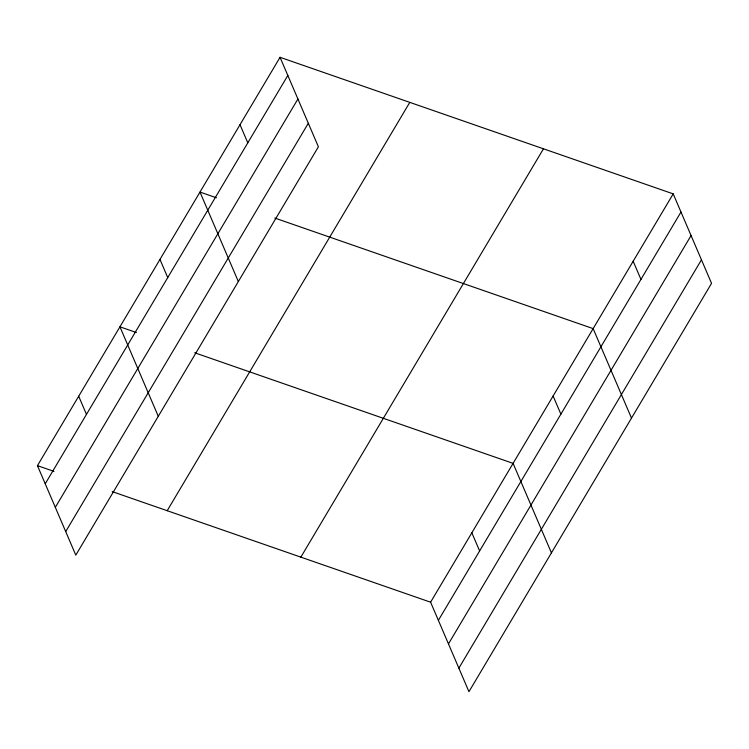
<?xml version="1.0" encoding="UTF-8"?>
<svg xmlns="http://www.w3.org/2000/svg" width="749" height="749" viewBox="0 0 749 749"><rect width="100%" height="100%" fill="white"/><g stroke="black" fill="none" stroke-linecap="round" stroke-linejoin="round"><path stroke-width="1.12" d="M280.051 57.308L318.4 146.795L75.799 555.131L37.45 465.644L280.051 57.308L673.201 193.869L711.55 283.356L468.949 691.692L430.6 602.205L112.219 491.616M45.23 483.798L287.831 75.462M55.323 507.345L297.915 98.999M65.715 531.593L308.316 123.257M167.186 510.715L409.787 102.37M300.855 557.144L543.456 148.808M430.6 602.205L673.201 193.869M438.38 620.359L680.981 212.023M448.464 643.897L691.065 235.56M458.865 668.155L701.457 259.809M216.48 197.792L199.992 192.062L238.341 281.549M274.752 218.034L593.142 328.624L631.491 418.101M136.43 332.537L119.934 326.817L158.282 416.294M194.703 352.779L513.084 463.369L551.433 552.856M37.45 465.644L53.947 471.374M633.167 261.242L640.947 279.396M553.108 395.996L560.889 414.15M471.842 532.792L479.622 550.946M240.017 124.69L247.797 142.844M159.958 259.435L167.748 277.589M78.692 396.23L86.472 414.384"/></g></svg>
